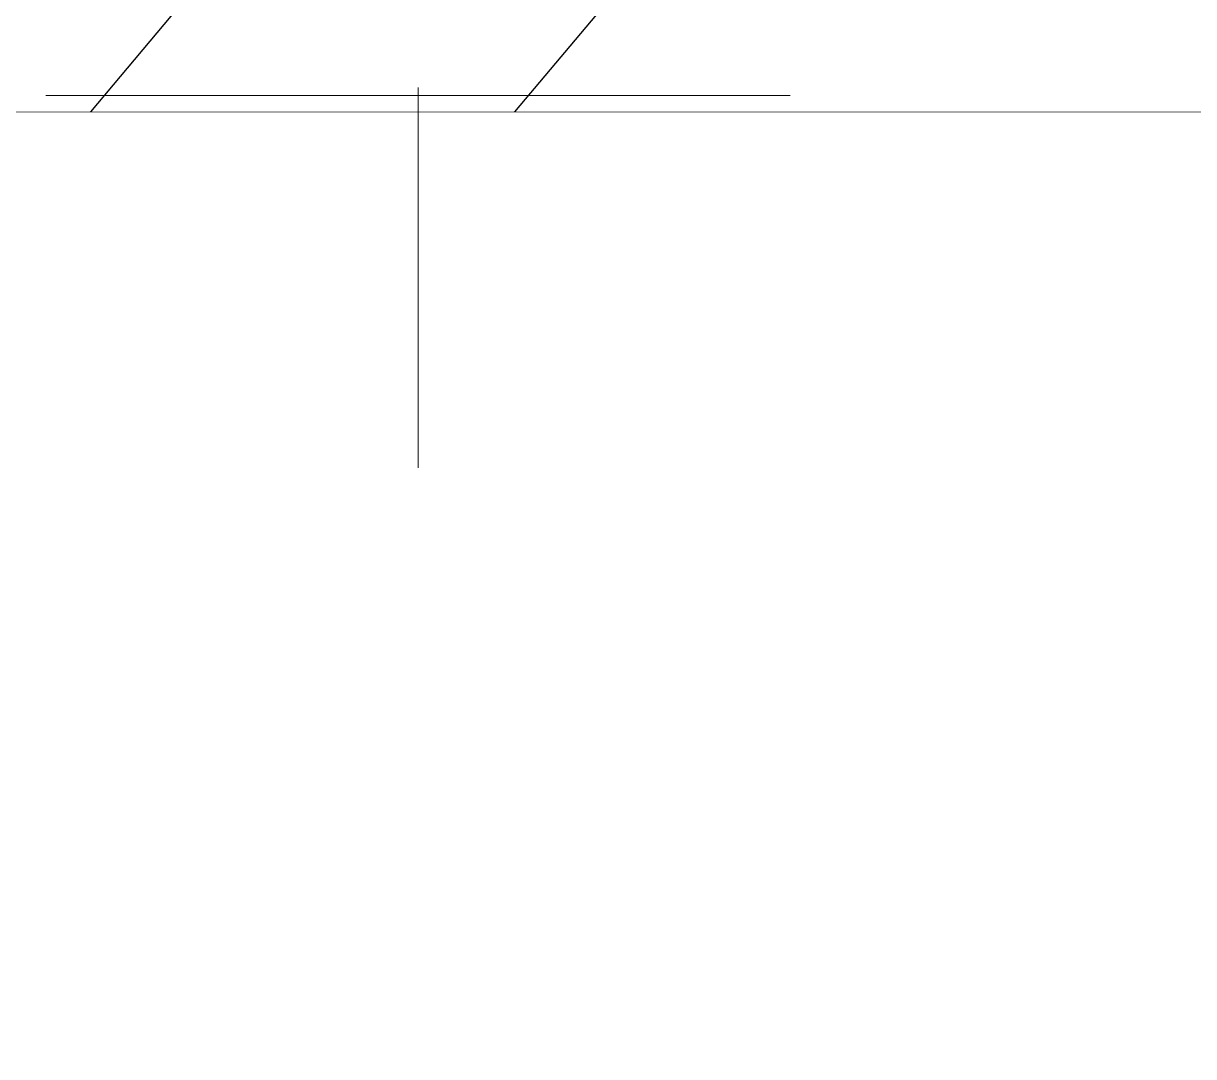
# Model space of a CAD drawing. Header units: millimetres. Extents: x 652937 to 1670132, y 1473552 to 2851037.
# Drawn here: x 713492.4 to 713742, y 1525416.7 to 1525637 of the extents above; entities that cross this region are included whole.
import ezdxf

# ---------------------------------------------------------------- set-up
doc = ezdxf.new("R2010")
doc.units = ezdxf.units.MM
doc.layers.add('A-FLOR-E', color=2, linetype='Continuous', lineweight=9)
doc.layers.add('A-WALL', color=2, linetype='Continuous', lineweight=25)
doc.layers.add('TEXT', color=3, linetype='Continuous')

# ---------------------------------------------------------------- blocks, each defined once
blk = doc.blocks.new('W-1-PP18-ST_ENT3_REV02_20260413-050421_PP18_ENT3_MAIN_PLAN')
at = {"layer": 'A-FLOR-E'}
h = blk.add_hatch(dxfattribs=at)
h.set_pattern_fill('CROSS', color=250, scale=50, angle=210.7689957793228)
h.set_pattern_definition([(90.00830806532014, (9903.888727165991, -26817.57823354565), (-317.5460351444216, 317.453958179856), [158.75, -476.2500000000001]), (180.0083080653204, (9983.252216689521, -26738.19172452204), (-317.453958179856, -317.5460351444216), [158.75, -476.2500000000001])])
h.paths.add_polyline_path([(10552.7724922637, -11720.10914213024), (10552.65647391812, -10919.99999969266), (11302.45717344829, -10919.89127639681), (11302.5731920267, -11720.00041860156)], flags=16)
h.paths.add_polyline_path([(18712.43403395661, -10369.24719647504), (18712.7101582943, -10275.13879491016), (20062.22330671758, -10274.98557907529), (20062.223306834, -7304.822206497192), (20062.22330718325, 1006.469529820606), (8350.240529375384, 1013.833130011335), (8352.581507619703, -15559.00517199188), (13097.40324537293, -15549.91630767472), (13097.37388473027, -10370.04009564407)])
at = {"layer": 'TEXT'}
h = blk.add_hatch(dxfattribs=at)
h.set_pattern_fill('ANSI34', color=250, scale=21.83100767730449, angle=305.7689957793228)
h.set_pattern_definition([(230.0083080653204, (16484.82354204194, -22407.65041881241), (318.6218556715972, -267.276760314056), []), (230.0083080653204, (16387.17373050773, -22416.20793845505), (318.6218556715972, -267.276760314056), []), (230.0083080653204, (16289.52391897351, -22424.76545809768), (318.6218556715972, -267.276760314056), []), (230.0083080653204, (16191.87388997548, -22433.3229965996), (318.6218556715972, -267.276760314056), [])])
h.paths.add_polyline_path([(8351.9099206666, -15550.10326229967), (8350.218025129521, 1004.77125053294), (20060.18423601077, 1006.600863533095), (20061.87613178068, -15548.27364929952)], flags=16)
h.paths.add_polyline_path([(8201.931672031293, -15700.12501231395), (8201.109208492795, 1155.654514906928), (20210.65068731573, 1155.931012239307), (20211.47315085423, -15699.84851498157)])
at = {"layer": 'A-WALL', "color": 2, "lineweight": 13}
blk.add_lwpolyline([(20062.22330718325, 1006.469529820606), (20062.22330648475, -15549.88525924273), (8352.604010701412, -15549.943291815), (8350.218026293674, 1004.771250067279)], close=True, dxfattribs=at)

msp = doc.modelspace()

# ---------------------------------------------------------------- block references
at = {"color": 6}
msp.add_blockref('W-1-PP18-ST_ENT3_REV02_20260413-050421_PP18_ENT3_MAIN_PLAN', (700327.4221813822, 1524612.622296095), dxfattribs=at)

doc.saveas('drawing.dxf')
